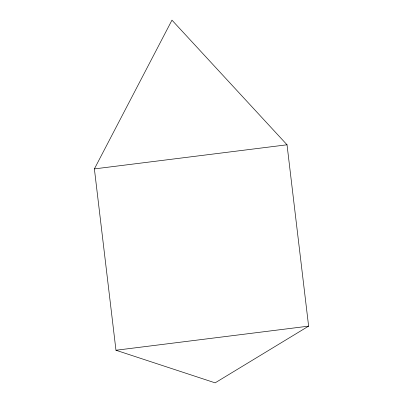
<?xml version="1.0" encoding="UTF-8"?>
<svg xmlns="http://www.w3.org/2000/svg" width="403" height="403" viewBox="0 0 403 403"><rect width="100%" height="100%" fill="white"/><g stroke="black" fill="none" stroke-linecap="round" stroke-linejoin="round"><path stroke-width="0.6" d="M94.388 168.902L171.97 20.15L287.032 144.788L308.612 326.138L215.131 382.85L115.968 350.252L94.388 168.902L287.032 144.788M115.968 350.252L308.612 326.138"/></g></svg>
